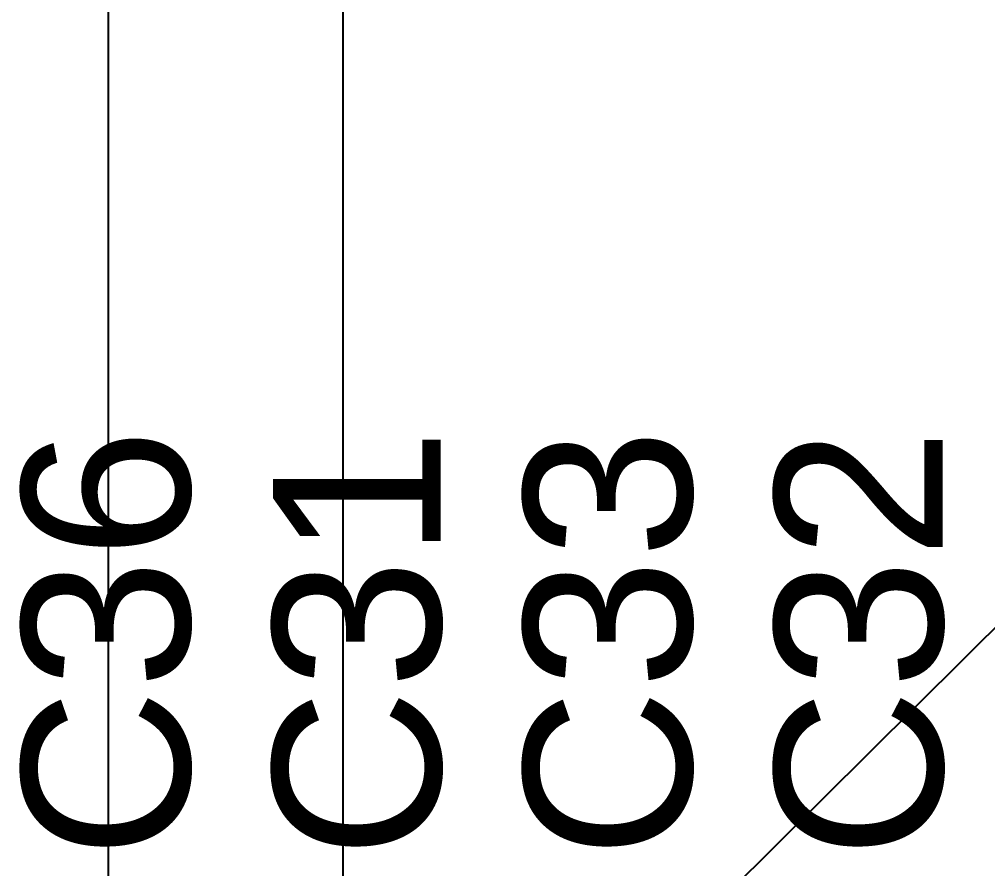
# Model space of a CAD drawing. Header units: inches. Extents: x -5 to 5328, y -4 to 5281.
# Drawn here: x 73.28 to 79.14, y 65.69 to 70.83 of the extents above; entities that cross this region are included whole.
import ezdxf

# ---------------------------------------------------------------- set-up
doc = ezdxf.new("R2010")
doc.units = ezdxf.units.IN
for name, color, linetype in [('Layer 2', 76, 'Continuous'), ('Top Overlay', 2, 'Continuous'), ('Top Solder', 216, 'Continuous')]:
    doc.layers.add(name, color=color, linetype=linetype)
doc.styles.add('Arial', font='', dxfattribs={"height": 0.2})
doc.styles.get('Arial').set_extended_font_data('Arial')

# ---------------------------------------------------------------- blocks, each defined once
blk = doc.blocks.new('10_VQFN_HR__3_3__11')
at = {"layer": 'Top Solder'}
blk.add_line((1.326, 1.7754), (5255.1069, 5220.9031), dxfattribs=at)

msp = doc.modelspace()

# ---------------------------------------------------------------- linework, layer by layer
at = {"layer": 'Layer 2'}
for p, q in [((75.2423, 40.4274), (75.2423, 105.1306)), ((73.8199, 98.8992), (73.8199, 65.1592))]:
    msp.add_line(p, q, dxfattribs=at)

# ---------------------------------------------------------------- block references
msp.add_blockref('10_VQFN_HR__3_3__11', (72.4282, 59.976))

# ---------------------------------------------------------------- texts
at = {"layer": 'Top Overlay', "style": 'Arial'}
for s, p in [('C36', (74.3143, 65.7521)), ('C31', (75.8333, 65.7521)), ('C33', (77.3522, 65.7521)), ('C32', (78.8712, 65.7521))]:
    msp.add_text(s, height=1.016, rotation=90, dxfattribs=at).set_placement(p)

doc.saveas('drawing.dxf')
